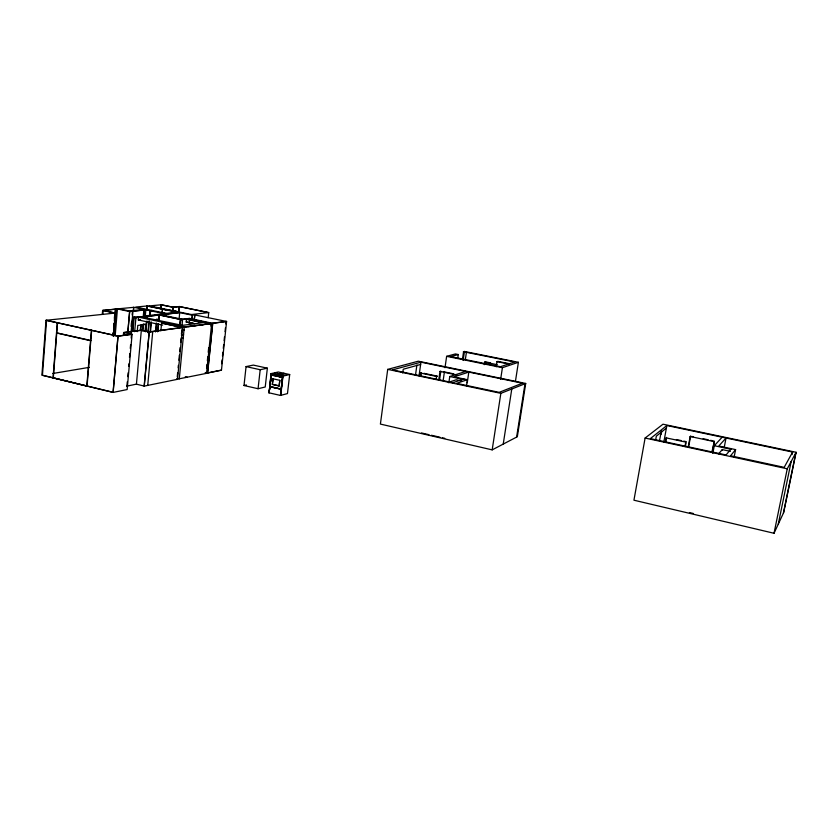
<?xml version="1.0" encoding="UTF-8"?>
<svg xmlns="http://www.w3.org/2000/svg" width="838" height="838" viewBox="0 0 838 838"><rect width="100%" height="100%" fill="white"/><g stroke="black" fill="none" stroke-linecap="round" stroke-linejoin="round"><path stroke-width="1.26" d="M102.791 314.344L103.126 310.458L115.33 313.056L46.006 320.294L41.9 375.204L113.14 392.414L127.146 389.555L132.09 334.299L123.615 332.529L123.385 335.085M53.056 377.896L57.277 322.787M57.539 322.756L53.307 377.854L86.806 386.056L91.415 330.319M87.058 386.004L91.656 330.287M102.288 314.302L102.624 310.427L117.435 308.929L129.67 311.568L145.896 309.851L164.688 313.716L145.204 315.874L147.436 316.345L159.335 314.962L182.632 319.927M112.921 335.095L113.14 332.497M113.591 327.302L113.926 323.405M114.377 318.21L114.827 313.014M113.025 335.891L113.245 333.346M113.58 329.523L114.02 324.421M114.345 320.608L115.34 309.138M113.308 335.954L115.623 309.201M113.685 335.808L116 309.075M113.968 335.87L116.273 309.128M115.194 335.703L117.435 308.929M113.14 392.414L118.043 336.195L132.09 334.299M123.94 335.127L124.16 332.56L141.329 330.298L149.248 332.016L182.579 327.511L177.509 379.31L144.251 386.109L136.332 384.139L126.632 386.213M129.67 311.568L127.858 331.995L129.597 311.485L132.488 311.181L130.864 310.846M131.126 326.432L131.461 322.62M132.142 314.994L132.373 312.448M131.095 332.257L132.98 311.223L130.791 310.762M131.482 331.534L132.624 318.754M133.315 311.087L133.651 307.253L144.136 309.442L129.178 310.929L118.619 308.772L133.724 307.337L133.389 311.17M131.556 331.628L132.697 318.838M126.947 385.669L127.292 381.814M127.753 376.671L128.099 372.816M128.664 366.395L128.895 363.818M129.471 357.397L129.817 353.542M130.278 348.399L130.623 344.544M131.199 338.112L131.545 334.257L117.969 336.09L113.067 392.289L42.455 375.235L46.561 320.336L118.284 336.164M132.425 331.209L133.682 317.183L146.943 316.303L135.85 317.571M132.928 331.24L134.185 317.225L136.144 317.633M134.667 331.691L135.934 317.665L138.574 317.361M137.233 331.68L137.788 325.437L145.665 324.453L145.068 330.979M162.645 325.144L138.333 319.959L138.584 317.162L164.196 322.588L161.598 323.122L160.865 330.895M140.292 330.287L140.763 325.175M141.832 316.984L182.422 325.374L202.817 322.682L186.465 319.257L186.193 321.991L194.992 323.845M140.794 330.162L141.255 325.018M136.416 384.254L141.329 330.298M143.225 316.9L143.853 309.976L142.251 309.641M142.387 330.507L142.858 325.364M143.675 316.366L144.262 309.934L145.822 309.767L145.309 316.272M142.45 330.748L143.026 324.358M143.717 316.827L144.335 310.018L142.177 309.568M142.837 330.497L143.434 323.981L145.665 324.453M177.132 312.186L147.059 305.985L146.702 309.861L146.975 305.912L162.771 309.18M145.519 331.785L145.76 329.208M146.231 324.044L146.472 321.467M146.053 331.46L147.006 321.027M147.226 318.691L147.383 316.335M148.022 332.497L149.08 320.933M149.562 315.79L150.033 310.657L152.024 310.437M148.085 332.728L149.143 321.226M149.698 315.266L150.117 310.73L152.589 310.552M150.17 315.381L150.589 310.772M144.167 385.993L149.164 331.921L182.076 327.469M144.251 386.109L149.248 332.016M150.012 332.225L150.955 321.97M150.473 332.403L151.416 322.211M147.729 385.396L152.736 331.544M155.439 331.932L156.287 322.944M155.973 331.46L156.706 323.646M157.659 331.827L158.392 324.002M158.759 320.095L159.251 314.879L179.678 312.543L179.154 318.964M157.785 331.408L158.508 323.772M159.335 314.962L158.895 319.582L155.334 320.011L158.895 319.582L156.643 319.1M160.718 308.531L161.085 304.728L173.026 307.19L179.28 306.519L208.735 312.574L208.212 317.675M160.802 308.604L161.158 304.802L173.11 307.263L179.552 306.582M162.122 313.014L162.488 309.128L177.75 311.705L162.572 309.201L162.226 312.888M172.659 311.013L173.026 307.19M172.743 311.087L173.11 307.263M178.777 311.715L179.28 306.519M178.861 311.799L179.363 306.603L208.285 312.543M179.72 325.773L180.327 319.446L189.294 318.43M179.94 325.741L180.558 319.414L157.073 314.491M180.191 325.877L180.819 319.477L189.734 319.037M182.129 325.06L182.537 319.844M177.258 376.744L177.625 372.941M178.127 367.872L178.368 365.337M178.871 360.256L179.363 355.186M179.741 351.384L180.107 347.581M180.61 342.512L180.977 338.709M181.448 333.964L181.773 330.601L184.014 330.287M208.84 323.835L184.287 326.956L179.28 378.923L177.007 378.399M187.345 319.341L208.851 323.636M189.231 324.159L189.482 321.572M191.944 318.985L192.331 315.161L194.877 314.952L226.595 321.457L221.462 370.197L207.635 373.025L205.195 372.47M192.038 319.069L192.426 315.245L179.489 312.564M206.577 368.238L206.965 364.425M207.363 360.602L207.751 356.789M208.222 352.285L208.693 347.613M210.914 326.066L211.176 323.52M189.639 318.953L211.658 323.552L206.536 373.35L179.185 378.807L177.237 378.357M207.635 373.025L212.758 323.332L226.595 321.457M221.672 363.755L222.07 359.911M222.479 356.066L222.887 352.211M223.285 348.367L223.694 344.512M224.102 340.668L224.5 336.813M225.045 331.691L225.453 327.836M225.851 323.992L226.124 321.425L212.653 323.238L207.541 372.92L220.991 370.176M244.005 385.522L246.068 366.594L253.348 365.096L267.353 368.175L265.227 386.988L258.062 388.727L244.005 385.522L246.424 384.956M258.062 388.727L260.189 369.726L267.353 368.175M268.946 392.802L269.794 386.706L268.946 392.802L280.458 395.431L287.465 393.588L289.697 374.534L278.247 372.009L271.135 373.612L269.658 386.538L281.18 389.146L282.835 376.136L271.135 373.612M269.658 386.538L271.292 373.58L282.972 376.105L280.74 395.358L282.542 376.073M269.679 388.884L270.255 383.773M270.548 381.217L271.135 376.105M271.344 375.015L271.69 374.481L281.903 377.236L271.344 375.015L281.903 377.236M271.585 373.643L269.103 392.76M269.972 389.021L270.255 386.507M270.831 381.489L271.114 378.975M280.437 375.895L282.636 376.377L271.721 373.612M272.35 384.401L273.083 378.797L272.35 384.401L279.169 385.899L279.819 380.305L272.989 378.818M279.085 385.92L279.819 380.305M281.61 377.299L281.956 376.754M280.458 395.431L282.678 376.042M280.604 395.389L281.317 389.314L269.637 386.737M387.711 369.369L380.4 424.08L492.178 449.87L517.329 436.713L525.719 383.458L418.277 361.199L387.711 369.369L500.852 393.347L525.719 383.458M402.732 372.994L403.246 369.223L420.634 364.446M415.501 375.131L416.905 364.97M419.042 375.874L420.959 362.173L522.409 383.207L499.165 392.352L456.605 383.343L467.415 379.698L466.462 386.171M420.247 375.518L420.592 373.067L421.462 372.816L420.959 376.482M436.231 378.902L436.577 376.44L437.436 376.178L423.923 373.329M438.714 380.305L439.981 371.423L440.83 371.171L439.562 380.033M443.187 380.4L444.454 371.527M444.999 367.725L446.633 356.328L455.39 353.94L458.281 354.526L457.726 358.287M448.843 382.83L449.755 376.524L465.708 371.454M462.45 359.376L463.571 351.709L464.462 351.468L518.397 362.299L515.433 381.374M463.142 360.466L464.462 351.468M465.32 359.753L466.42 352.274M467.248 382.736L468.819 372.093L453.966 376.87L467.415 379.698M484.259 364.666L484.636 362.121L485.485 361.859L490.513 362.885M485.108 364.404L485.485 361.859M496.211 366.761L496.986 361.649L497.845 361.377L509.441 363.713M500.642 379.279L502.423 367.693L518.397 362.299M492.178 449.87L500.852 393.347M503.229 444.088L511.777 389.01M516.606 437.09L525.007 383.741M645.103 438.054L633.937 500.202L774.019 533.272L783.677 512.542L796.1 452.279L662.984 424.206L645.103 438.054L787.259 468.798L796.1 452.279M655.662 439.866L656.343 436.137L666.399 428.082M659.475 441.092L661.318 430.962M661.14 434.325L661.601 431.8M663.843 442.035L666.859 425.526L792.612 452.059L792.088 454.573M665.362 441.563L666.042 437.855L685.777 442.087L685.086 445.826M665.644 442.37L666.545 437.426M685.316 446.623L686.008 442.893M688.281 446.581L690.177 436.493L693.131 436.598M688.511 447.398L690.638 436.074M712.017 451.703L714.374 441.123L712.185 452.52M712.824 453.327L714.29 445.711L722.178 437.195M722.126 450.435L722.283 449.608L730.422 451.347M724.179 447.639L726.043 438.012L718.784 446.015L735.596 449.618L734.109 457.171M774.019 533.272L787.259 468.798M778.282 524.117L791.166 461.497M783.394 513.128L795.849 452.75M792.612 452.059L784.179 467.353L730.568 455.767L735.596 449.618M731.302 448.697L726.043 454.971L650.34 438.609L666.859 425.526M718.564 453.861L722.283 449.608M463.98 378.975L452.845 382.694L392.425 369.893L420.959 362.173M448.54 382.306L456.207 379.782L461.633 380.923M458.281 354.526L450.729 356.611L500.422 366.719L514.668 361.974L463.393 351.74M282.689 376.178L289.697 374.534M276.896 374.89L283.956 373.266M52.605 373.528L89.394 367.337M181.333 335.085L183.574 334.76M184.36 327.249L211.658 323.552M188.141 326.631L190.729 326.286M194.605 325.762L197.192 325.406M201.078 324.882L203.665 324.536M206.253 324.18L211.365 323.499M202.209 321.645L196.542 321.164L198.616 320.891M123.615 332.529L141.245 330.203L149.164 331.921M186.193 321.991L187.094 321.876M164.185 322.965L162.31 323.196L182.579 327.511M186.465 319.257L187.366 319.142M191.431 314.543L208.735 312.574M138.333 319.959L140.512 319.707M166.511 313.402L178.023 311.767M139.653 317.235L179.772 312.616M162.321 313.223L164.29 312.993M162.404 313.297L164.845 313.119M132.907 311.139L143.853 309.976M147.059 305.985L135.756 307.043L166.594 313.475M103.126 310.458L117.509 309.002M161.158 304.802L149.499 305.901L191.713 314.606M496.986 361.649L508.614 363.996M484.636 362.121L497.227 364.687M446.633 356.328L502.423 367.693M189.199 318.346L212.758 323.332M443.386 371.705L453.63 373.842M439.981 371.423L456.815 374.942M160.886 314.784L182.076 319.226M449.755 376.524L462.995 379.31M188.361 322.148L193.41 323.206M420.592 373.067L436.577 376.44M184.287 326.956L163.902 322.63L184.559 327.218M102.624 310.427L115.11 313.077M133.682 317.183L135.934 317.665M161.598 323.122L182.38 327.532M703.124 438.724L708.12 439.793M710.624 440.327L713.128 440.851M690.177 436.493L713.955 441.553M182.035 329.376L184.004 329.805M714.29 445.711L730.83 449.252M676.392 439.541L681.325 440.599M683.787 441.134L686.249 441.657M181.207 337.829L183.176 338.259M46.006 320.294L118.043 336.195M274.707 372.805L286.208 375.351M246.068 366.594L260.189 369.726M271.69 373.947L276.058 374.921M271.397 374.544L281.662 376.828M56.764 332.854L90.818 340.49M272.444 384.38L279.169 385.899M56.743 333.032L90.556 340.71M269.815 386.507L281.338 389.115M185.303 376.723L187.241 377.163M421.504 432.963L428.951 434.681M431.434 435.257L439.919 437.206M442.349 437.771L444.769 438.326M689.423 512.563L693.236 513.464M194.783 314.868L194.28 319.948L194.877 314.952"/></g></svg>
